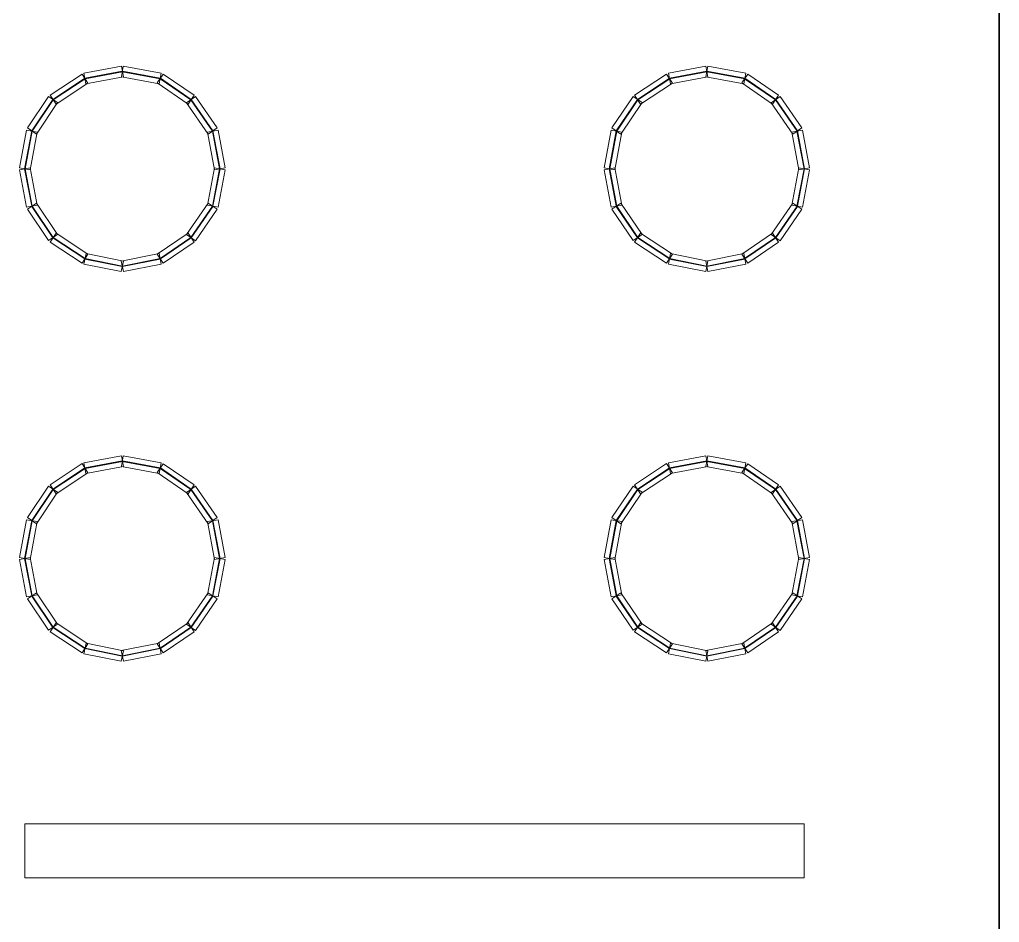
# Model space of a CAD drawing. Header units: millimetres. Extents: x -200 to 200, y -162 to 219.
# Drawn here: x -19.31 to 28.58, y -117.78 to -73.65 of the extents above; entities that cross this region are included whole.
import ezdxf

# ---------------------------------------------------------------- set-up
doc = ezdxf.new("R2010")
doc.units = ezdxf.units.MM
doc.header["$MEASUREMENT"] = 0

msp = doc.modelspace()

# ---------------------------------------------------------------- linework, layer by layer
at = {"color": 1, "lineweight": 5}
msp.add_open_spline([(28.5563, -71.7942), (28.5563, -71.7942), (28.5828, -71.7942), (28.5828, -71.7942), (28.5828, -71.7942), (28.5828, -71.7942), (28.5828, -156.7622), (28.5828, -156.7622), (28.5828, -156.7622), (28.5828, -156.7622), (28.5563, -156.7622), (28.5563, -156.7622), (28.5563, -156.7622), (28.5563, -156.7622), (28.5563, -71.7942), (28.5563, -71.7942)], degree=3, knots=[0, 0, 0, 0, 0.25, 0.25, 0.25, 0.25, 0.5, 0.5, 0.5, 0.5, 0.75, 0.75, 0.75, 0.75, 1, 1, 1, 1], dxfattribs=at)
at = {"color": 4, "lineweight": 5}
for points in [[(-14.3337, -75.9255), (-14.3337, -75.9255), (-14.2358, -76.4454), (-14.2358, -76.4454), (-14.2358, -76.4454), (-14.2358, -76.4454), (-16.0611, -76.7893), (-16.0611, -76.7893), (-16.0611, -76.7893), (-16.0611, -76.7893), (-16.159, -76.2694), (-16.159, -76.2694), (-16.159, -76.2694), (-16.159, -76.2694), (-14.3337, -75.9255), (-14.3337, -75.9255)], [(-12.3847, -76.2693), (-12.3847, -76.2693), (-12.4813, -76.7895), (-12.4813, -76.7895), (-12.4813, -76.7895), (-12.4813, -76.7895), (-14.3331, -76.4456), (-14.3331, -76.4456), (-14.3331, -76.4456), (-14.3331, -76.4456), (-14.2365, -75.9254), (-14.2365, -75.9254), (-14.2365, -75.9254), (-14.2365, -75.9254), (-12.3847, -76.2693), (-12.3847, -76.2693)], [(14.2358, -75.9255), (14.2358, -75.9255), (14.3337, -76.4454), (14.3337, -76.4454), (14.3337, -76.4454), (14.3337, -76.4454), (12.5085, -76.7893), (12.5085, -76.7893), (12.5085, -76.7893), (12.5085, -76.7893), (12.4105, -76.2694), (12.4105, -76.2694), (12.4105, -76.2694), (12.4105, -76.2694), (14.2358, -75.9255), (14.2358, -75.9255)], [(16.1848, -76.2693), (16.1848, -76.2693), (16.0882, -76.7895), (16.0882, -76.7895), (16.0882, -76.7895), (16.0882, -76.7895), (14.2365, -76.4456), (14.2365, -76.4456), (14.2365, -76.4456), (14.2365, -76.4456), (14.3331, -75.9254), (14.3331, -75.9254), (14.3331, -75.9254), (14.3331, -75.9254), (16.1848, -76.2693), (16.1848, -76.2693)], [(-16.2559, -76.3087), (-16.2559, -76.3087), (-15.9642, -76.7501), (-15.9642, -76.7501), (-15.9642, -76.7501), (-15.9642, -76.7501), (-17.5249, -77.7817), (-17.5249, -77.7817), (-17.5249, -77.7817), (-17.5249, -77.7817), (-17.8167, -77.3404), (-17.8167, -77.3404), (-17.8167, -77.3404), (-17.8167, -77.3404), (-16.2559, -76.3087), (-16.2559, -76.3087)], [(-16.1173, -76.5183), (-16.1173, -76.5183), (-16.1027, -76.5404), (-16.1027, -76.5404), (-16.1027, -76.5404), (-16.1027, -76.5404), (-17.6635, -77.5721), (-17.6635, -77.5721), (-17.6635, -77.5721), (-17.6635, -77.5721), (-17.6781, -77.55), (-17.6781, -77.55), (-17.6781, -77.55), (-17.6781, -77.55), (-16.1173, -76.5183), (-16.1173, -76.5183)], [(-14.2872, -76.1725), (-14.2872, -76.1725), (-14.2823, -76.1985), (-14.2823, -76.1985), (-14.2823, -76.1985), (-14.2823, -76.1985), (-16.1076, -76.5424), (-16.1076, -76.5424), (-16.1076, -76.5424), (-16.1076, -76.5424), (-16.1125, -76.5164), (-16.1125, -76.5164), (-16.1125, -76.5164), (-16.1125, -76.5164), (-14.2872, -76.1725), (-14.2872, -76.1725)], [(-12.4306, -76.5164), (-12.4306, -76.5164), (-12.4355, -76.5424), (-12.4355, -76.5424), (-12.4355, -76.5424), (-12.4355, -76.5424), (-14.2872, -76.1985), (-14.2872, -76.1985), (-14.2872, -76.1985), (-14.2872, -76.1985), (-14.2824, -76.1725), (-14.2824, -76.1725), (-14.2824, -76.1725), (-14.2824, -76.1725), (-12.4306, -76.5164), (-12.4306, -76.5164)], [(-10.7758, -77.3427), (-10.7758, -77.3427), (-11.0746, -77.7794), (-11.0746, -77.7794), (-11.0746, -77.7794), (-11.0746, -77.7794), (-12.5824, -76.7477), (-12.5824, -76.7477), (-12.5824, -76.7477), (-12.5824, -76.7477), (-12.2837, -76.3111), (-12.2837, -76.3111), (-12.2837, -76.3111), (-12.2837, -76.3111), (-10.7758, -77.3427), (-10.7758, -77.3427)], [(-10.9177, -77.5501), (-10.9177, -77.5501), (-10.9327, -77.572), (-10.9327, -77.572), (-10.9327, -77.572), (-10.9327, -77.572), (-12.4405, -76.5403), (-12.4405, -76.5403), (-12.4405, -76.5403), (-12.4405, -76.5403), (-12.4256, -76.5185), (-12.4256, -76.5185), (-12.4256, -76.5185), (-12.4256, -76.5185), (-10.9177, -77.5501), (-10.9177, -77.5501)], [(12.3136, -76.3087), (12.3136, -76.3087), (12.6054, -76.7501), (12.6054, -76.7501), (12.6054, -76.7501), (12.6054, -76.7501), (11.0446, -77.7817), (11.0446, -77.7817), (11.0446, -77.7817), (11.0446, -77.7817), (10.7529, -77.3404), (10.7529, -77.3404), (10.7529, -77.3404), (10.7529, -77.3404), (12.3136, -76.3087), (12.3136, -76.3087)], [(12.4522, -76.5183), (12.4522, -76.5183), (12.4668, -76.5404), (12.4668, -76.5404), (12.4668, -76.5404), (12.4668, -76.5404), (10.906, -77.5721), (10.906, -77.5721), (10.906, -77.5721), (10.906, -77.5721), (10.8915, -77.55), (10.8915, -77.55), (10.8915, -77.55), (10.8915, -77.55), (12.4522, -76.5183), (12.4522, -76.5183)], [(14.2823, -76.1725), (14.2823, -76.1725), (14.2872, -76.1985), (14.2872, -76.1985), (14.2872, -76.1985), (14.2872, -76.1985), (12.4619, -76.5424), (12.4619, -76.5424), (12.4619, -76.5424), (12.4619, -76.5424), (12.457, -76.5164), (12.457, -76.5164), (12.457, -76.5164), (12.457, -76.5164), (14.2823, -76.1725), (14.2823, -76.1725)], [(16.1389, -76.5164), (16.1389, -76.5164), (16.1341, -76.5424), (16.1341, -76.5424), (16.1341, -76.5424), (16.1341, -76.5424), (14.2824, -76.1985), (14.2824, -76.1985), (14.2824, -76.1985), (14.2824, -76.1985), (14.2872, -76.1725), (14.2872, -76.1725), (14.2872, -76.1725), (14.2872, -76.1725), (16.1389, -76.5164), (16.1389, -76.5164)], [(17.7937, -77.3427), (17.7937, -77.3427), (17.495, -77.7794), (17.495, -77.7794), (17.495, -77.7794), (17.495, -77.7794), (15.9871, -76.7477), (15.9871, -76.7477), (15.9871, -76.7477), (15.9871, -76.7477), (16.2859, -76.3111), (16.2859, -76.3111), (16.2859, -76.3111), (16.2859, -76.3111), (17.7937, -77.3427), (17.7937, -77.3427)], [(17.6518, -77.5501), (17.6518, -77.5501), (17.6369, -77.572), (17.6369, -77.572), (17.6369, -77.572), (17.6369, -77.572), (16.129, -76.5403), (16.129, -76.5403), (16.129, -76.5403), (16.129, -76.5403), (16.144, -76.5185), (16.144, -76.5185), (16.144, -76.5185), (16.144, -76.5185), (17.6518, -77.5501), (17.6518, -77.5501)], [(-17.8903, -77.4134), (-17.8903, -77.4134), (-17.4513, -77.7087), (-17.4513, -77.7087), (-17.4513, -77.7087), (-17.4513, -77.7087), (-18.4829, -79.243), (-18.4829, -79.243), (-18.4829, -79.243), (-18.4829, -79.243), (-18.922, -78.9477), (-18.922, -78.9477), (-18.922, -78.9477), (-18.922, -78.9477), (-17.8903, -77.4134), (-17.8903, -77.4134)], [(-17.6818, -77.5537), (-17.6818, -77.5537), (-17.6598, -77.5684), (-17.6598, -77.5684), (-17.6598, -77.5684), (-17.6598, -77.5684), (-18.6915, -79.1027), (-18.6915, -79.1027), (-18.6915, -79.1027), (-18.6915, -79.1027), (-18.7134, -79.088), (-18.7134, -79.088), (-18.7134, -79.088), (-18.7134, -79.088), (-17.6818, -77.5537), (-17.6818, -77.5537)], [(-9.6493, -78.9452), (-9.6493, -78.9452), (-10.0848, -79.2455), (-10.0848, -79.2455), (-10.0848, -79.2455), (-10.0848, -79.2455), (-11.143, -77.7112), (-11.143, -77.7112), (-11.143, -77.7112), (-11.143, -77.7112), (-10.7074, -77.4109), (-10.7074, -77.4109), (-10.7074, -77.4109), (-10.7074, -77.4109), (-9.6493, -78.9452), (-9.6493, -78.9452)], [(-9.8562, -79.0878), (-9.8562, -79.0878), (-9.878, -79.1029), (-9.878, -79.1029), (-9.878, -79.1029), (-9.878, -79.1029), (-10.9361, -77.5686), (-10.9361, -77.5686), (-10.9361, -77.5686), (-10.9361, -77.5686), (-10.9143, -77.5535), (-10.9143, -77.5535), (-10.9143, -77.5535), (-10.9143, -77.5535), (-9.8562, -79.0878), (-9.8562, -79.0878)], [(10.6792, -77.4134), (10.6792, -77.4134), (11.1183, -77.7087), (11.1183, -77.7087), (11.1183, -77.7087), (11.1183, -77.7087), (10.0866, -79.243), (10.0866, -79.243), (10.0866, -79.243), (10.0866, -79.243), (9.6475, -78.9477), (9.6475, -78.9477), (9.6475, -78.9477), (9.6475, -78.9477), (10.6792, -77.4134), (10.6792, -77.4134)], [(10.8878, -77.5537), (10.8878, -77.5537), (10.9097, -77.5684), (10.9097, -77.5684), (10.9097, -77.5684), (10.9097, -77.5684), (9.878, -79.1027), (9.878, -79.1027), (9.878, -79.1027), (9.878, -79.1027), (9.8561, -79.088), (9.8561, -79.088), (9.8561, -79.088), (9.8561, -79.088), (10.8878, -77.5537), (10.8878, -77.5537)], [(18.9202, -78.9452), (18.9202, -78.9452), (18.4847, -79.2455), (18.4847, -79.2455), (18.4847, -79.2455), (18.4847, -79.2455), (17.4266, -77.7112), (17.4266, -77.7112), (17.4266, -77.7112), (17.4266, -77.7112), (17.8621, -77.4109), (17.8621, -77.4109), (17.8621, -77.4109), (17.8621, -77.4109), (18.9202, -78.9452), (18.9202, -78.9452)], [(18.7134, -79.0878), (18.7134, -79.0878), (18.6916, -79.1029), (18.6916, -79.1029), (18.6916, -79.1029), (18.6916, -79.1029), (17.6334, -77.5686), (17.6334, -77.5686), (17.6334, -77.5686), (17.6334, -77.5686), (17.6552, -77.5535), (17.6552, -77.5535), (17.6552, -77.5535), (17.6552, -77.5535), (18.7134, -79.0878), (18.7134, -79.0878)], [(-18.9626, -79.047), (-18.9626, -79.047), (-18.4424, -79.1436), (-18.4424, -79.1436), (-18.4424, -79.1436), (-18.4424, -79.1436), (-18.7863, -80.9954), (-18.7863, -80.9954), (-18.7863, -80.9954), (-18.7863, -80.9954), (-19.3064, -80.8988), (-19.3064, -80.8988), (-19.3064, -80.8988), (-19.3064, -80.8988), (-18.9626, -79.047), (-18.9626, -79.047)], [(-18.7155, -79.0929), (-18.7155, -79.0929), (-18.6895, -79.0978), (-18.6895, -79.0978), (-18.6895, -79.0978), (-18.6895, -79.0978), (-19.0334, -80.9495), (-19.0334, -80.9495), (-19.0334, -80.9495), (-19.0334, -80.9495), (-19.0594, -80.9447), (-19.0594, -80.9447), (-19.0594, -80.9447), (-19.0594, -80.9447), (-18.7155, -79.0929), (-18.7155, -79.0929)], [(-9.2631, -80.8988), (-9.2631, -80.8988), (-9.7833, -80.9954), (-9.7833, -80.9954), (-9.7833, -80.9954), (-9.7833, -80.9954), (-10.1272, -79.1436), (-10.1272, -79.1436), (-10.1272, -79.1436), (-10.1272, -79.1436), (-9.607, -79.047), (-9.607, -79.047), (-9.607, -79.047), (-9.607, -79.047), (-9.2631, -80.8988), (-9.2631, -80.8988)], [(-9.5102, -80.9447), (-9.5102, -80.9447), (-9.5362, -80.9495), (-9.5362, -80.9495), (-9.5362, -80.9495), (-9.5362, -80.9495), (-9.8801, -79.0978), (-9.8801, -79.0978), (-9.8801, -79.0978), (-9.8801, -79.0978), (-9.8541, -79.0929), (-9.8541, -79.0929), (-9.8541, -79.0929), (-9.8541, -79.0929), (-9.5102, -80.9447), (-9.5102, -80.9447)], [(9.607, -79.047), (9.607, -79.047), (10.1272, -79.1436), (10.1272, -79.1436), (10.1272, -79.1436), (10.1272, -79.1436), (9.7833, -80.9954), (9.7833, -80.9954), (9.7833, -80.9954), (9.7833, -80.9954), (9.2631, -80.8988), (9.2631, -80.8988), (9.2631, -80.8988), (9.2631, -80.8988), (9.607, -79.047), (9.607, -79.047)], [(9.8541, -79.0929), (9.8541, -79.0929), (9.8801, -79.0978), (9.8801, -79.0978), (9.8801, -79.0978), (9.8801, -79.0978), (9.5362, -80.9495), (9.5362, -80.9495), (9.5362, -80.9495), (9.5362, -80.9495), (9.5102, -80.9447), (9.5102, -80.9447), (9.5102, -80.9447), (9.5102, -80.9447), (9.8541, -79.0929), (9.8541, -79.0929)], [(19.3064, -80.8988), (19.3064, -80.8988), (18.7863, -80.9954), (18.7863, -80.9954), (18.7863, -80.9954), (18.7863, -80.9954), (18.4424, -79.1436), (18.4424, -79.1436), (18.4424, -79.1436), (18.4424, -79.1436), (18.9626, -79.047), (18.9626, -79.047), (18.9626, -79.047), (18.9626, -79.047), (19.3064, -80.8988), (19.3064, -80.8988)], [(19.0594, -80.9447), (19.0594, -80.9447), (19.0334, -80.9495), (19.0334, -80.9495), (19.0334, -80.9495), (19.0334, -80.9495), (18.6895, -79.0978), (18.6895, -79.0978), (18.6895, -79.0978), (18.6895, -79.0978), (18.7155, -79.0929), (18.7155, -79.0929), (18.7155, -79.0929), (18.7155, -79.0929), (19.0594, -80.9447), (19.0594, -80.9447)], [(-19.3063, -80.9961), (-19.3063, -80.9961), (-18.7864, -80.8981), (-18.7864, -80.8981), (-18.7864, -80.8981), (-18.7864, -80.8981), (-18.4425, -82.7234), (-18.4425, -82.7234), (-18.4425, -82.7234), (-18.4425, -82.7234), (-18.9624, -82.8213), (-18.9624, -82.8213), (-18.9624, -82.8213), (-18.9624, -82.8213), (-19.3063, -80.9961), (-19.3063, -80.9961)], [(-9.6071, -82.8213), (-9.6071, -82.8213), (-10.127, -82.7234), (-10.127, -82.7234), (-10.127, -82.7234), (-10.127, -82.7234), (-9.7831, -80.8981), (-9.7831, -80.8981), (-9.7831, -80.8981), (-9.7831, -80.8981), (-9.2632, -80.9961), (-9.2632, -80.9961), (-9.2632, -80.9961), (-9.2632, -80.9961), (-9.6071, -82.8213), (-9.6071, -82.8213)], [(9.2632, -80.9961), (9.2632, -80.9961), (9.7831, -80.8981), (9.7831, -80.8981), (9.7831, -80.8981), (9.7831, -80.8981), (10.127, -82.7234), (10.127, -82.7234), (10.127, -82.7234), (10.127, -82.7234), (9.6071, -82.8213), (9.6071, -82.8213), (9.6071, -82.8213), (9.6071, -82.8213), (9.2632, -80.9961), (9.2632, -80.9961)], [(18.9624, -82.8213), (18.9624, -82.8213), (18.4425, -82.7234), (18.4425, -82.7234), (18.4425, -82.7234), (18.4425, -82.7234), (18.7864, -80.8981), (18.7864, -80.8981), (18.7864, -80.8981), (18.7864, -80.8981), (19.3063, -80.9961), (19.3063, -80.9961), (19.3063, -80.9961), (19.3063, -80.9961), (18.9624, -82.8213), (18.9624, -82.8213)], [(-19.0594, -80.9495), (-19.0594, -80.9495), (-19.0334, -80.9446), (-19.0334, -80.9446), (-19.0334, -80.9446), (-19.0334, -80.9446), (-18.6895, -82.7699), (-18.6895, -82.7699), (-18.6895, -82.7699), (-18.6895, -82.7699), (-18.7155, -82.7748), (-18.7155, -82.7748), (-18.7155, -82.7748), (-18.7155, -82.7748), (-19.0594, -80.9495), (-19.0594, -80.9495)], [(-9.8541, -82.7748), (-9.8541, -82.7748), (-9.8801, -82.7699), (-9.8801, -82.7699), (-9.8801, -82.7699), (-9.8801, -82.7699), (-9.5362, -80.9446), (-9.5362, -80.9446), (-9.5362, -80.9446), (-9.5362, -80.9446), (-9.5102, -80.9495), (-9.5102, -80.9495), (-9.5102, -80.9495), (-9.5102, -80.9495), (-9.8541, -82.7748), (-9.8541, -82.7748)], [(9.5102, -80.9495), (9.5102, -80.9495), (9.5362, -80.9446), (9.5362, -80.9446), (9.5362, -80.9446), (9.5362, -80.9446), (9.8801, -82.7699), (9.8801, -82.7699), (9.8801, -82.7699), (9.8801, -82.7699), (9.8541, -82.7748), (9.8541, -82.7748), (9.8541, -82.7748), (9.8541, -82.7748), (9.5102, -80.9495), (9.5102, -80.9495)], [(18.7155, -82.7748), (18.7155, -82.7748), (18.6895, -82.7699), (18.6895, -82.7699), (18.6895, -82.7699), (18.6895, -82.7699), (19.0334, -80.9446), (19.0334, -80.9446), (19.0334, -80.9446), (19.0334, -80.9446), (19.0594, -80.9495), (19.0594, -80.9495), (19.0594, -80.9495), (19.0594, -80.9495), (18.7155, -82.7748), (18.7155, -82.7748)], [(-18.922, -82.92), (-18.922, -82.92), (-18.4829, -82.6247), (-18.4829, -82.6247), (-18.4829, -82.6247), (-18.4829, -82.6247), (-17.4513, -84.159), (-17.4513, -84.159), (-17.4513, -84.159), (-17.4513, -84.159), (-17.8903, -84.4543), (-17.8903, -84.4543), (-17.8903, -84.4543), (-17.8903, -84.4543), (-18.922, -82.92), (-18.922, -82.92)], [(-18.7134, -82.7797), (-18.7134, -82.7797), (-18.6915, -82.765), (-18.6915, -82.765), (-18.6915, -82.765), (-18.6915, -82.765), (-17.6598, -84.2993), (-17.6598, -84.2993), (-17.6598, -84.2993), (-17.6598, -84.2993), (-17.6818, -84.314), (-17.6818, -84.314), (-17.6818, -84.314), (-17.6818, -84.314), (-18.7134, -82.7797), (-18.7134, -82.7797)], [(-10.7074, -84.4568), (-10.7074, -84.4568), (-11.143, -84.1565), (-11.143, -84.1565), (-11.143, -84.1565), (-11.143, -84.1565), (-10.0848, -82.6222), (-10.0848, -82.6222), (-10.0848, -82.6222), (-10.0848, -82.6222), (-9.6493, -82.9225), (-9.6493, -82.9225), (-9.6493, -82.9225), (-9.6493, -82.9225), (-10.7074, -84.4568), (-10.7074, -84.4568)], [(-10.9143, -84.3142), (-10.9143, -84.3142), (-10.9361, -84.2991), (-10.9361, -84.2991), (-10.9361, -84.2991), (-10.9361, -84.2991), (-9.878, -82.7648), (-9.878, -82.7648), (-9.878, -82.7648), (-9.878, -82.7648), (-9.8562, -82.7799), (-9.8562, -82.7799), (-9.8562, -82.7799), (-9.8562, -82.7799), (-10.9143, -84.3142), (-10.9143, -84.3142)], [(9.6475, -82.92), (9.6475, -82.92), (10.0866, -82.6247), (10.0866, -82.6247), (10.0866, -82.6247), (10.0866, -82.6247), (11.1183, -84.159), (11.1183, -84.159), (11.1183, -84.159), (11.1183, -84.159), (10.6792, -84.4543), (10.6792, -84.4543), (10.6792, -84.4543), (10.6792, -84.4543), (9.6475, -82.92), (9.6475, -82.92)], [(9.8561, -82.7797), (9.8561, -82.7797), (9.878, -82.765), (9.878, -82.765), (9.878, -82.765), (9.878, -82.765), (10.9097, -84.2993), (10.9097, -84.2993), (10.9097, -84.2993), (10.9097, -84.2993), (10.8878, -84.314), (10.8878, -84.314), (10.8878, -84.314), (10.8878, -84.314), (9.8561, -82.7797), (9.8561, -82.7797)], [(17.8621, -84.4568), (17.8621, -84.4568), (17.4266, -84.1565), (17.4266, -84.1565), (17.4266, -84.1565), (17.4266, -84.1565), (18.4847, -82.6222), (18.4847, -82.6222), (18.4847, -82.6222), (18.4847, -82.6222), (18.9202, -82.9225), (18.9202, -82.9225), (18.9202, -82.9225), (18.9202, -82.9225), (17.8621, -84.4568), (17.8621, -84.4568)], [(17.6552, -84.3142), (17.6552, -84.3142), (17.6334, -84.2991), (17.6334, -84.2991), (17.6334, -84.2991), (17.6334, -84.2991), (18.6916, -82.7648), (18.6916, -82.7648), (18.6916, -82.7648), (18.6916, -82.7648), (18.7134, -82.7799), (18.7134, -82.7799), (18.7134, -82.7799), (18.7134, -82.7799), (17.6552, -84.3142), (17.6552, -84.3142)], [(-17.8167, -84.5273), (-17.8167, -84.5273), (-17.5249, -84.086), (-17.5249, -84.086), (-17.5249, -84.086), (-17.5249, -84.086), (-15.9642, -85.1176), (-15.9642, -85.1176), (-15.9642, -85.1176), (-15.9642, -85.1176), (-16.2559, -85.559), (-16.2559, -85.559), (-16.2559, -85.559), (-16.2559, -85.559), (-17.8167, -84.5273), (-17.8167, -84.5273)], [(-12.2837, -85.5566), (-12.2837, -85.5566), (-12.5824, -85.12), (-12.5824, -85.12), (-12.5824, -85.12), (-12.5824, -85.12), (-11.0746, -84.0883), (-11.0746, -84.0883), (-11.0746, -84.0883), (-11.0746, -84.0883), (-10.7758, -84.525), (-10.7758, -84.525), (-10.7758, -84.525), (-10.7758, -84.525), (-12.2837, -85.5566), (-12.2837, -85.5566)], [(10.7529, -84.5273), (10.7529, -84.5273), (11.0446, -84.086), (11.0446, -84.086), (11.0446, -84.086), (11.0446, -84.086), (12.6054, -85.1176), (12.6054, -85.1176), (12.6054, -85.1176), (12.6054, -85.1176), (12.3136, -85.559), (12.3136, -85.559), (12.3136, -85.559), (12.3136, -85.559), (10.7529, -84.5273), (10.7529, -84.5273)], [(16.2859, -85.5566), (16.2859, -85.5566), (15.9871, -85.12), (15.9871, -85.12), (15.9871, -85.12), (15.9871, -85.12), (17.495, -84.0883), (17.495, -84.0883), (17.495, -84.0883), (17.495, -84.0883), (17.7937, -84.525), (17.7937, -84.525), (17.7937, -84.525), (17.7937, -84.525), (16.2859, -85.5566), (16.2859, -85.5566)], [(-17.6781, -84.3177), (-17.6781, -84.3177), (-17.6635, -84.2956), (-17.6635, -84.2956), (-17.6635, -84.2956), (-17.6635, -84.2956), (-16.1027, -85.3273), (-16.1027, -85.3273), (-16.1027, -85.3273), (-16.1027, -85.3273), (-16.1173, -85.3494), (-16.1173, -85.3494), (-16.1173, -85.3494), (-16.1173, -85.3494), (-17.6781, -84.3177), (-17.6781, -84.3177)], [(-12.4256, -85.3492), (-12.4256, -85.3492), (-12.4405, -85.3274), (-12.4405, -85.3274), (-12.4405, -85.3274), (-12.4405, -85.3274), (-10.9327, -84.2957), (-10.9327, -84.2957), (-10.9327, -84.2957), (-10.9327, -84.2957), (-10.9177, -84.3176), (-10.9177, -84.3176), (-10.9177, -84.3176), (-10.9177, -84.3176), (-12.4256, -85.3492), (-12.4256, -85.3492)], [(10.8915, -84.3177), (10.8915, -84.3177), (10.906, -84.2956), (10.906, -84.2956), (10.906, -84.2956), (10.906, -84.2956), (12.4668, -85.3273), (12.4668, -85.3273), (12.4668, -85.3273), (12.4668, -85.3273), (12.4522, -85.3494), (12.4522, -85.3494), (12.4522, -85.3494), (12.4522, -85.3494), (10.8915, -84.3177), (10.8915, -84.3177)], [(16.144, -85.3492), (16.144, -85.3492), (16.129, -85.3274), (16.129, -85.3274), (16.129, -85.3274), (16.129, -85.3274), (17.6369, -84.2957), (17.6369, -84.2957), (17.6369, -84.2957), (17.6369, -84.2957), (17.6518, -84.3176), (17.6518, -84.3176), (17.6518, -84.3176), (17.6518, -84.3176), (16.144, -85.3492), (16.144, -85.3492)], [(-16.1626, -85.5976), (-16.1626, -85.5976), (-16.0574, -85.0791), (-16.0574, -85.0791), (-16.0574, -85.0791), (-16.0574, -85.0791), (-14.2322, -85.4494), (-14.2322, -85.4494), (-14.2322, -85.4494), (-14.2322, -85.4494), (-14.3374, -85.9679), (-14.3374, -85.9679), (-14.3374, -85.9679), (-14.3374, -85.9679), (-16.1626, -85.5976), (-16.1626, -85.5976)], [(-14.2329, -85.9681), (-14.2329, -85.9681), (-14.3366, -85.4493), (-14.3366, -85.4493), (-14.3366, -85.4493), (-14.3366, -85.4493), (-12.4849, -85.0789), (-12.4849, -85.0789), (-12.4849, -85.0789), (-12.4849, -85.0789), (-12.3812, -85.5977), (-12.3812, -85.5977), (-12.3812, -85.5977), (-12.3812, -85.5977), (-14.2329, -85.9681), (-14.2329, -85.9681)], [(12.4069, -85.5976), (12.4069, -85.5976), (12.5121, -85.0791), (12.5121, -85.0791), (12.5121, -85.0791), (12.5121, -85.0791), (14.3374, -85.4494), (14.3374, -85.4494), (14.3374, -85.4494), (14.3374, -85.4494), (14.2322, -85.9679), (14.2322, -85.9679), (14.2322, -85.9679), (14.2322, -85.9679), (12.4069, -85.5976), (12.4069, -85.5976)], [(14.3366, -85.9681), (14.3366, -85.9681), (14.2329, -85.4493), (14.2329, -85.4493), (14.2329, -85.4493), (14.2329, -85.4493), (16.0846, -85.0789), (16.0846, -85.0789), (16.0846, -85.0789), (16.0846, -85.0789), (16.1884, -85.5977), (16.1884, -85.5977), (16.1884, -85.5977), (16.1884, -85.5977), (14.3366, -85.9681), (14.3366, -85.9681)], [(-16.1127, -85.3513), (-16.1127, -85.3513), (-16.1074, -85.3254), (-16.1074, -85.3254), (-16.1074, -85.3254), (-16.1074, -85.3254), (-14.2821, -85.6957), (-14.2821, -85.6957), (-14.2821, -85.6957), (-14.2821, -85.6957), (-14.2874, -85.7216), (-14.2874, -85.7216), (-14.2874, -85.7216), (-14.2874, -85.7216), (-16.1127, -85.3513), (-16.1127, -85.3513)], [(-14.2822, -85.7216), (-14.2822, -85.7216), (-14.2874, -85.6957), (-14.2874, -85.6957), (-14.2874, -85.6957), (-14.2874, -85.6957), (-12.4356, -85.3254), (-12.4356, -85.3254), (-12.4356, -85.3254), (-12.4356, -85.3254), (-12.4304, -85.3513), (-12.4304, -85.3513), (-12.4304, -85.3513), (-12.4304, -85.3513), (-14.2822, -85.7216), (-14.2822, -85.7216)], [(12.4569, -85.3513), (12.4569, -85.3513), (12.4621, -85.3254), (12.4621, -85.3254), (12.4621, -85.3254), (12.4621, -85.3254), (14.2874, -85.6957), (14.2874, -85.6957), (14.2874, -85.6957), (14.2874, -85.6957), (14.2821, -85.7216), (14.2821, -85.7216), (14.2821, -85.7216), (14.2821, -85.7216), (12.4569, -85.3513), (12.4569, -85.3513)], [(14.2874, -85.7216), (14.2874, -85.7216), (14.2822, -85.6957), (14.2822, -85.6957), (14.2822, -85.6957), (14.2822, -85.6957), (16.1339, -85.3254), (16.1339, -85.3254), (16.1339, -85.3254), (16.1339, -85.3254), (16.1391, -85.3513), (16.1391, -85.3513), (16.1391, -85.3513), (16.1391, -85.3513), (14.2874, -85.7216), (14.2874, -85.7216)], [(-14.3337, -94.9719), (-14.3337, -94.9719), (-14.2358, -95.4918), (-14.2358, -95.4918), (-14.2358, -95.4918), (-14.2358, -95.4918), (-16.0611, -95.8357), (-16.0611, -95.8357), (-16.0611, -95.8357), (-16.0611, -95.8357), (-16.159, -95.3158), (-16.159, -95.3158), (-16.159, -95.3158), (-16.159, -95.3158), (-14.3337, -94.9719), (-14.3337, -94.9719)], [(-14.2872, -95.2189), (-14.2872, -95.2189), (-14.2823, -95.2449), (-14.2823, -95.2449), (-14.2823, -95.2449), (-14.2823, -95.2449), (-16.1076, -95.5887), (-16.1076, -95.5887), (-16.1076, -95.5887), (-16.1076, -95.5887), (-16.1125, -95.5628), (-16.1125, -95.5628), (-16.1125, -95.5628), (-16.1125, -95.5628), (-14.2872, -95.2189), (-14.2872, -95.2189)], [(-12.3847, -95.3157), (-12.3847, -95.3157), (-12.4813, -95.8358), (-12.4813, -95.8358), (-12.4813, -95.8358), (-12.4813, -95.8358), (-14.3331, -95.4919), (-14.3331, -95.4919), (-14.3331, -95.4919), (-14.3331, -95.4919), (-14.2365, -94.9718), (-14.2365, -94.9718), (-14.2365, -94.9718), (-14.2365, -94.9718), (-12.3847, -95.3157), (-12.3847, -95.3157)], [(-12.4306, -95.5627), (-12.4306, -95.5627), (-12.4355, -95.5888), (-12.4355, -95.5888), (-12.4355, -95.5888), (-12.4355, -95.5888), (-14.2872, -95.2449), (-14.2872, -95.2449), (-14.2872, -95.2449), (-14.2872, -95.2449), (-14.2824, -95.2189), (-14.2824, -95.2189), (-14.2824, -95.2189), (-14.2824, -95.2189), (-12.4306, -95.5627), (-12.4306, -95.5627)], [(14.2358, -94.9719), (14.2358, -94.9719), (14.3337, -95.4918), (14.3337, -95.4918), (14.3337, -95.4918), (14.3337, -95.4918), (12.5085, -95.8357), (12.5085, -95.8357), (12.5085, -95.8357), (12.5085, -95.8357), (12.4105, -95.3158), (12.4105, -95.3158), (12.4105, -95.3158), (12.4105, -95.3158), (14.2358, -94.9719), (14.2358, -94.9719)], [(14.2823, -95.2189), (14.2823, -95.2189), (14.2872, -95.2449), (14.2872, -95.2449), (14.2872, -95.2449), (14.2872, -95.2449), (12.4619, -95.5887), (12.4619, -95.5887), (12.4619, -95.5887), (12.4619, -95.5887), (12.457, -95.5628), (12.457, -95.5628), (12.457, -95.5628), (12.457, -95.5628), (14.2823, -95.2189), (14.2823, -95.2189)], [(16.1848, -95.3157), (16.1848, -95.3157), (16.0882, -95.8358), (16.0882, -95.8358), (16.0882, -95.8358), (16.0882, -95.8358), (14.2365, -95.4919), (14.2365, -95.4919), (14.2365, -95.4919), (14.2365, -95.4919), (14.3331, -94.9718), (14.3331, -94.9718), (14.3331, -94.9718), (14.3331, -94.9718), (16.1848, -95.3157), (16.1848, -95.3157)], [(16.1389, -95.5627), (16.1389, -95.5627), (16.1341, -95.5888), (16.1341, -95.5888), (16.1341, -95.5888), (16.1341, -95.5888), (14.2824, -95.2449), (14.2824, -95.2449), (14.2824, -95.2449), (14.2824, -95.2449), (14.2872, -95.2189), (14.2872, -95.2189), (14.2872, -95.2189), (14.2872, -95.2189), (16.1389, -95.5627), (16.1389, -95.5627)], [(-16.2559, -95.3551), (-16.2559, -95.3551), (-15.9642, -95.7964), (-15.9642, -95.7964), (-15.9642, -95.7964), (-15.9642, -95.7964), (-17.5249, -96.8281), (-17.5249, -96.8281), (-17.5249, -96.8281), (-17.5249, -96.8281), (-17.8167, -96.3868), (-17.8167, -96.3868), (-17.8167, -96.3868), (-17.8167, -96.3868), (-16.2559, -95.3551), (-16.2559, -95.3551)], [(-16.1173, -95.5647), (-16.1173, -95.5647), (-16.1027, -95.5868), (-16.1027, -95.5868), (-16.1027, -95.5868), (-16.1027, -95.5868), (-17.6635, -96.6185), (-17.6635, -96.6185), (-17.6635, -96.6185), (-17.6635, -96.6185), (-17.6781, -96.5964), (-17.6781, -96.5964), (-17.6781, -96.5964), (-17.6781, -96.5964), (-16.1173, -95.5647), (-16.1173, -95.5647)], [(-10.7758, -96.3891), (-10.7758, -96.3891), (-11.0746, -96.8257), (-11.0746, -96.8257), (-11.0746, -96.8257), (-11.0746, -96.8257), (-12.5824, -95.7941), (-12.5824, -95.7941), (-12.5824, -95.7941), (-12.5824, -95.7941), (-12.2837, -95.3574), (-12.2837, -95.3574), (-12.2837, -95.3574), (-12.2837, -95.3574), (-10.7758, -96.3891), (-10.7758, -96.3891)], [(-10.9177, -96.5965), (-10.9177, -96.5965), (-10.9327, -96.6183), (-10.9327, -96.6183), (-10.9327, -96.6183), (-10.9327, -96.6183), (-12.4405, -95.5867), (-12.4405, -95.5867), (-12.4405, -95.5867), (-12.4405, -95.5867), (-12.4256, -95.5648), (-12.4256, -95.5648), (-12.4256, -95.5648), (-12.4256, -95.5648), (-10.9177, -96.5965), (-10.9177, -96.5965)], [(12.3136, -95.3551), (12.3136, -95.3551), (12.6054, -95.7964), (12.6054, -95.7964), (12.6054, -95.7964), (12.6054, -95.7964), (11.0446, -96.8281), (11.0446, -96.8281), (11.0446, -96.8281), (11.0446, -96.8281), (10.7529, -96.3868), (10.7529, -96.3868), (10.7529, -96.3868), (10.7529, -96.3868), (12.3136, -95.3551), (12.3136, -95.3551)], [(12.4522, -95.5647), (12.4522, -95.5647), (12.4668, -95.5868), (12.4668, -95.5868), (12.4668, -95.5868), (12.4668, -95.5868), (10.906, -96.6185), (10.906, -96.6185), (10.906, -96.6185), (10.906, -96.6185), (10.8915, -96.5964), (10.8915, -96.5964), (10.8915, -96.5964), (10.8915, -96.5964), (12.4522, -95.5647), (12.4522, -95.5647)], [(17.7937, -96.3891), (17.7937, -96.3891), (17.495, -96.8257), (17.495, -96.8257), (17.495, -96.8257), (17.495, -96.8257), (15.9871, -95.7941), (15.9871, -95.7941), (15.9871, -95.7941), (15.9871, -95.7941), (16.2859, -95.3574), (16.2859, -95.3574), (16.2859, -95.3574), (16.2859, -95.3574), (17.7937, -96.3891), (17.7937, -96.3891)], [(17.6518, -96.5965), (17.6518, -96.5965), (17.6369, -96.6183), (17.6369, -96.6183), (17.6369, -96.6183), (17.6369, -96.6183), (16.129, -95.5867), (16.129, -95.5867), (16.129, -95.5867), (16.129, -95.5867), (16.144, -95.5648), (16.144, -95.5648), (16.144, -95.5648), (16.144, -95.5648), (17.6518, -96.5965), (17.6518, -96.5965)], [(-17.8903, -96.4598), (-17.8903, -96.4598), (-17.4513, -96.755), (-17.4513, -96.755), (-17.4513, -96.755), (-17.4513, -96.755), (-18.4829, -98.2893), (-18.4829, -98.2893), (-18.4829, -98.2893), (-18.4829, -98.2893), (-18.922, -97.9941), (-18.922, -97.9941), (-18.922, -97.9941), (-18.922, -97.9941), (-17.8903, -96.4598), (-17.8903, -96.4598)], [(-17.6818, -96.6), (-17.6818, -96.6), (-17.6598, -96.6148), (-17.6598, -96.6148), (-17.6598, -96.6148), (-17.6598, -96.6148), (-18.6915, -98.1491), (-18.6915, -98.1491), (-18.6915, -98.1491), (-18.6915, -98.1491), (-18.7134, -98.1343), (-18.7134, -98.1343), (-18.7134, -98.1343), (-18.7134, -98.1343), (-17.6818, -96.6), (-17.6818, -96.6)], [(-9.6493, -97.9915), (-9.6493, -97.9915), (-10.0848, -98.2919), (-10.0848, -98.2919), (-10.0848, -98.2919), (-10.0848, -98.2919), (-11.143, -96.7576), (-11.143, -96.7576), (-11.143, -96.7576), (-11.143, -96.7576), (-10.7074, -96.4572), (-10.7074, -96.4572), (-10.7074, -96.4572), (-10.7074, -96.4572), (-9.6493, -97.9915), (-9.6493, -97.9915)], [(-9.8562, -98.1342), (-9.8562, -98.1342), (-9.878, -98.1492), (-9.878, -98.1492), (-9.878, -98.1492), (-9.878, -98.1492), (-10.9361, -96.6149), (-10.9361, -96.6149), (-10.9361, -96.6149), (-10.9361, -96.6149), (-10.9143, -96.5999), (-10.9143, -96.5999), (-10.9143, -96.5999), (-10.9143, -96.5999), (-9.8562, -98.1342), (-9.8562, -98.1342)], [(10.6792, -96.4598), (10.6792, -96.4598), (11.1183, -96.755), (11.1183, -96.755), (11.1183, -96.755), (11.1183, -96.755), (10.0866, -98.2893), (10.0866, -98.2893), (10.0866, -98.2893), (10.0866, -98.2893), (9.6475, -97.9941), (9.6475, -97.9941), (9.6475, -97.9941), (9.6475, -97.9941), (10.6792, -96.4598), (10.6792, -96.4598)], [(10.8878, -96.6), (10.8878, -96.6), (10.9097, -96.6148), (10.9097, -96.6148), (10.9097, -96.6148), (10.9097, -96.6148), (9.878, -98.1491), (9.878, -98.1491), (9.878, -98.1491), (9.878, -98.1491), (9.8561, -98.1343), (9.8561, -98.1343), (9.8561, -98.1343), (9.8561, -98.1343), (10.8878, -96.6), (10.8878, -96.6)], [(18.9202, -97.9915), (18.9202, -97.9915), (18.4847, -98.2919), (18.4847, -98.2919), (18.4847, -98.2919), (18.4847, -98.2919), (17.4266, -96.7576), (17.4266, -96.7576), (17.4266, -96.7576), (17.4266, -96.7576), (17.8621, -96.4572), (17.8621, -96.4572), (17.8621, -96.4572), (17.8621, -96.4572), (18.9202, -97.9915), (18.9202, -97.9915)], [(18.7134, -98.1342), (18.7134, -98.1342), (18.6916, -98.1492), (18.6916, -98.1492), (18.6916, -98.1492), (18.6916, -98.1492), (17.6334, -96.6149), (17.6334, -96.6149), (17.6334, -96.6149), (17.6334, -96.6149), (17.6552, -96.5999), (17.6552, -96.5999), (17.6552, -96.5999), (17.6552, -96.5999), (18.7134, -98.1342), (18.7134, -98.1342)], [(-18.9626, -98.0934), (-18.9626, -98.0934), (-18.4424, -98.19), (-18.4424, -98.19), (-18.4424, -98.19), (-18.4424, -98.19), (-18.7863, -100.0418), (-18.7863, -100.0418), (-18.7863, -100.0418), (-18.7863, -100.0418), (-19.3064, -99.9451), (-19.3064, -99.9451), (-19.3064, -99.9451), (-19.3064, -99.9451), (-18.9626, -98.0934), (-18.9626, -98.0934)], [(-18.7155, -98.1393), (-18.7155, -98.1393), (-18.6895, -98.1441), (-18.6895, -98.1441), (-18.6895, -98.1441), (-18.6895, -98.1441), (-19.0334, -99.9959), (-19.0334, -99.9959), (-19.0334, -99.9959), (-19.0334, -99.9959), (-19.0594, -99.991), (-19.0594, -99.991), (-19.0594, -99.991), (-19.0594, -99.991), (-18.7155, -98.1393), (-18.7155, -98.1393)], [(-9.2631, -99.9451), (-9.2631, -99.9451), (-9.7833, -100.0418), (-9.7833, -100.0418), (-9.7833, -100.0418), (-9.7833, -100.0418), (-10.1272, -98.19), (-10.1272, -98.19), (-10.1272, -98.19), (-10.1272, -98.19), (-9.607, -98.0934), (-9.607, -98.0934), (-9.607, -98.0934), (-9.607, -98.0934), (-9.2631, -99.9451), (-9.2631, -99.9451)], [(-9.5102, -99.991), (-9.5102, -99.991), (-9.5362, -99.9959), (-9.5362, -99.9959), (-9.5362, -99.9959), (-9.5362, -99.9959), (-9.8801, -98.1441), (-9.8801, -98.1441), (-9.8801, -98.1441), (-9.8801, -98.1441), (-9.8541, -98.1393), (-9.8541, -98.1393), (-9.8541, -98.1393), (-9.8541, -98.1393), (-9.5102, -99.991), (-9.5102, -99.991)], [(9.607, -98.0934), (9.607, -98.0934), (10.1272, -98.19), (10.1272, -98.19), (10.1272, -98.19), (10.1272, -98.19), (9.7833, -100.0418), (9.7833, -100.0418), (9.7833, -100.0418), (9.7833, -100.0418), (9.2631, -99.9451), (9.2631, -99.9451), (9.2631, -99.9451), (9.2631, -99.9451), (9.607, -98.0934), (9.607, -98.0934)], [(9.8541, -98.1393), (9.8541, -98.1393), (9.8801, -98.1441), (9.8801, -98.1441), (9.8801, -98.1441), (9.8801, -98.1441), (9.5362, -99.9959), (9.5362, -99.9959), (9.5362, -99.9959), (9.5362, -99.9959), (9.5102, -99.991), (9.5102, -99.991), (9.5102, -99.991), (9.5102, -99.991), (9.8541, -98.1393), (9.8541, -98.1393)], [(19.3064, -99.9451), (19.3064, -99.9451), (18.7863, -100.0418), (18.7863, -100.0418), (18.7863, -100.0418), (18.7863, -100.0418), (18.4424, -98.19), (18.4424, -98.19), (18.4424, -98.19), (18.4424, -98.19), (18.9626, -98.0934), (18.9626, -98.0934), (18.9626, -98.0934), (18.9626, -98.0934), (19.3064, -99.9451), (19.3064, -99.9451)], [(19.0594, -99.991), (19.0594, -99.991), (19.0334, -99.9959), (19.0334, -99.9959), (19.0334, -99.9959), (19.0334, -99.9959), (18.6895, -98.1441), (18.6895, -98.1441), (18.6895, -98.1441), (18.6895, -98.1441), (18.7155, -98.1393), (18.7155, -98.1393), (18.7155, -98.1393), (18.7155, -98.1393), (19.0594, -99.991), (19.0594, -99.991)], [(-19.3063, -100.0424), (-19.3063, -100.0424), (-18.7864, -99.9445), (-18.7864, -99.9445), (-18.7864, -99.9445), (-18.7864, -99.9445), (-18.4425, -101.7697), (-18.4425, -101.7697), (-18.4425, -101.7697), (-18.4425, -101.7697), (-18.9624, -101.8677), (-18.9624, -101.8677), (-18.9624, -101.8677), (-18.9624, -101.8677), (-19.3063, -100.0424), (-19.3063, -100.0424)], [(-19.0594, -99.9959), (-19.0594, -99.9959), (-19.0334, -99.991), (-19.0334, -99.991), (-19.0334, -99.991), (-19.0334, -99.991), (-18.6895, -101.8163), (-18.6895, -101.8163), (-18.6895, -101.8163), (-18.6895, -101.8163), (-18.7155, -101.8212), (-18.7155, -101.8212), (-18.7155, -101.8212), (-18.7155, -101.8212), (-19.0594, -99.9959), (-19.0594, -99.9959)], [(-9.6071, -101.8677), (-9.6071, -101.8677), (-10.127, -101.7697), (-10.127, -101.7697), (-10.127, -101.7697), (-10.127, -101.7697), (-9.7831, -99.9445), (-9.7831, -99.9445), (-9.7831, -99.9445), (-9.7831, -99.9445), (-9.2632, -100.0424), (-9.2632, -100.0424), (-9.2632, -100.0424), (-9.2632, -100.0424), (-9.6071, -101.8677), (-9.6071, -101.8677)], [(-9.8541, -101.8212), (-9.8541, -101.8212), (-9.8801, -101.8163), (-9.8801, -101.8163), (-9.8801, -101.8163), (-9.8801, -101.8163), (-9.5362, -99.991), (-9.5362, -99.991), (-9.5362, -99.991), (-9.5362, -99.991), (-9.5102, -99.9959), (-9.5102, -99.9959), (-9.5102, -99.9959), (-9.5102, -99.9959), (-9.8541, -101.8212), (-9.8541, -101.8212)], [(9.2632, -100.0424), (9.2632, -100.0424), (9.7831, -99.9445), (9.7831, -99.9445), (9.7831, -99.9445), (9.7831, -99.9445), (10.127, -101.7697), (10.127, -101.7697), (10.127, -101.7697), (10.127, -101.7697), (9.6071, -101.8677), (9.6071, -101.8677), (9.6071, -101.8677), (9.6071, -101.8677), (9.2632, -100.0424), (9.2632, -100.0424)], [(9.5102, -99.9959), (9.5102, -99.9959), (9.5362, -99.991), (9.5362, -99.991), (9.5362, -99.991), (9.5362, -99.991), (9.8801, -101.8163), (9.8801, -101.8163), (9.8801, -101.8163), (9.8801, -101.8163), (9.8541, -101.8212), (9.8541, -101.8212), (9.8541, -101.8212), (9.8541, -101.8212), (9.5102, -99.9959), (9.5102, -99.9959)], [(18.9624, -101.8677), (18.9624, -101.8677), (18.4425, -101.7697), (18.4425, -101.7697), (18.4425, -101.7697), (18.4425, -101.7697), (18.7864, -99.9445), (18.7864, -99.9445), (18.7864, -99.9445), (18.7864, -99.9445), (19.3063, -100.0424), (19.3063, -100.0424), (19.3063, -100.0424), (19.3063, -100.0424), (18.9624, -101.8677), (18.9624, -101.8677)], [(18.7155, -101.8212), (18.7155, -101.8212), (18.6895, -101.8163), (18.6895, -101.8163), (18.6895, -101.8163), (18.6895, -101.8163), (19.0334, -99.991), (19.0334, -99.991), (19.0334, -99.991), (19.0334, -99.991), (19.0594, -99.9959), (19.0594, -99.9959), (19.0594, -99.9959), (19.0594, -99.9959), (18.7155, -101.8212), (18.7155, -101.8212)], [(-18.922, -101.9663), (-18.922, -101.9663), (-18.4829, -101.6711), (-18.4829, -101.6711), (-18.4829, -101.6711), (-18.4829, -101.6711), (-17.4513, -103.2054), (-17.4513, -103.2054), (-17.4513, -103.2054), (-17.4513, -103.2054), (-17.8903, -103.5006), (-17.8903, -103.5006), (-17.8903, -103.5006), (-17.8903, -103.5006), (-18.922, -101.9663), (-18.922, -101.9663)], [(-18.7134, -101.8261), (-18.7134, -101.8261), (-18.6915, -101.8113), (-18.6915, -101.8113), (-18.6915, -101.8113), (-18.6915, -101.8113), (-17.6598, -103.3456), (-17.6598, -103.3456), (-17.6598, -103.3456), (-17.6598, -103.3456), (-17.6818, -103.3604), (-17.6818, -103.3604), (-17.6818, -103.3604), (-17.6818, -103.3604), (-18.7134, -101.8261), (-18.7134, -101.8261)], [(-10.7074, -103.5032), (-10.7074, -103.5032), (-11.143, -103.2028), (-11.143, -103.2028), (-11.143, -103.2028), (-11.143, -103.2028), (-10.0848, -101.6685), (-10.0848, -101.6685), (-10.0848, -101.6685), (-10.0848, -101.6685), (-9.6493, -101.9689), (-9.6493, -101.9689), (-9.6493, -101.9689), (-9.6493, -101.9689), (-10.7074, -103.5032), (-10.7074, -103.5032)], [(-10.9143, -103.3605), (-10.9143, -103.3605), (-10.9361, -103.3455), (-10.9361, -103.3455), (-10.9361, -103.3455), (-10.9361, -103.3455), (-9.878, -101.8112), (-9.878, -101.8112), (-9.878, -101.8112), (-9.878, -101.8112), (-9.8562, -101.8262), (-9.8562, -101.8262), (-9.8562, -101.8262), (-9.8562, -101.8262), (-10.9143, -103.3605), (-10.9143, -103.3605)], [(9.6475, -101.9663), (9.6475, -101.9663), (10.0866, -101.6711), (10.0866, -101.6711), (10.0866, -101.6711), (10.0866, -101.6711), (11.1183, -103.2054), (11.1183, -103.2054), (11.1183, -103.2054), (11.1183, -103.2054), (10.6792, -103.5006), (10.6792, -103.5006), (10.6792, -103.5006), (10.6792, -103.5006), (9.6475, -101.9663), (9.6475, -101.9663)], [(9.8561, -101.8261), (9.8561, -101.8261), (9.878, -101.8113), (9.878, -101.8113), (9.878, -101.8113), (9.878, -101.8113), (10.9097, -103.3456), (10.9097, -103.3456), (10.9097, -103.3456), (10.9097, -103.3456), (10.8878, -103.3604), (10.8878, -103.3604), (10.8878, -103.3604), (10.8878, -103.3604), (9.8561, -101.8261), (9.8561, -101.8261)], [(17.8621, -103.5032), (17.8621, -103.5032), (17.4266, -103.2028), (17.4266, -103.2028), (17.4266, -103.2028), (17.4266, -103.2028), (18.4847, -101.6685), (18.4847, -101.6685), (18.4847, -101.6685), (18.4847, -101.6685), (18.9202, -101.9689), (18.9202, -101.9689), (18.9202, -101.9689), (18.9202, -101.9689), (17.8621, -103.5032), (17.8621, -103.5032)], [(17.6552, -103.3605), (17.6552, -103.3605), (17.6334, -103.3455), (17.6334, -103.3455), (17.6334, -103.3455), (17.6334, -103.3455), (18.6916, -101.8112), (18.6916, -101.8112), (18.6916, -101.8112), (18.6916, -101.8112), (18.7134, -101.8262), (18.7134, -101.8262), (18.7134, -101.8262), (18.7134, -101.8262), (17.6552, -103.3605), (17.6552, -103.3605)], [(-17.8167, -103.5737), (-17.8167, -103.5737), (-17.5249, -103.1323), (-17.5249, -103.1323), (-17.5249, -103.1323), (-17.5249, -103.1323), (-15.9642, -104.164), (-15.9642, -104.164), (-15.9642, -104.164), (-15.9642, -104.164), (-16.2559, -104.6054), (-16.2559, -104.6054), (-16.2559, -104.6054), (-16.2559, -104.6054), (-17.8167, -103.5737), (-17.8167, -103.5737)], [(-17.6781, -103.3641), (-17.6781, -103.3641), (-17.6635, -103.342), (-17.6635, -103.342), (-17.6635, -103.342), (-17.6635, -103.342), (-16.1027, -104.3737), (-16.1027, -104.3737), (-16.1027, -104.3737), (-16.1027, -104.3737), (-16.1173, -104.3957), (-16.1173, -104.3957), (-16.1173, -104.3957), (-16.1173, -104.3957), (-17.6781, -103.3641), (-17.6781, -103.3641)], [(-12.2837, -104.603), (-12.2837, -104.603), (-12.5824, -104.1664), (-12.5824, -104.1664), (-12.5824, -104.1664), (-12.5824, -104.1664), (-11.0746, -103.1347), (-11.0746, -103.1347), (-11.0746, -103.1347), (-11.0746, -103.1347), (-10.7758, -103.5713), (-10.7758, -103.5713), (-10.7758, -103.5713), (-10.7758, -103.5713), (-12.2837, -104.603), (-12.2837, -104.603)], [(-12.4256, -104.3956), (-12.4256, -104.3956), (-12.4405, -104.3738), (-12.4405, -104.3738), (-12.4405, -104.3738), (-12.4405, -104.3738), (-10.9327, -103.3421), (-10.9327, -103.3421), (-10.9327, -103.3421), (-10.9327, -103.3421), (-10.9177, -103.3639), (-10.9177, -103.3639), (-10.9177, -103.3639), (-10.9177, -103.3639), (-12.4256, -104.3956), (-12.4256, -104.3956)], [(10.7529, -103.5737), (10.7529, -103.5737), (11.0446, -103.1323), (11.0446, -103.1323), (11.0446, -103.1323), (11.0446, -103.1323), (12.6054, -104.164), (12.6054, -104.164), (12.6054, -104.164), (12.6054, -104.164), (12.3136, -104.6054), (12.3136, -104.6054), (12.3136, -104.6054), (12.3136, -104.6054), (10.7529, -103.5737), (10.7529, -103.5737)], [(10.8915, -103.3641), (10.8915, -103.3641), (10.906, -103.342), (10.906, -103.342), (10.906, -103.342), (10.906, -103.342), (12.4668, -104.3737), (12.4668, -104.3737), (12.4668, -104.3737), (12.4668, -104.3737), (12.4522, -104.3957), (12.4522, -104.3957), (12.4522, -104.3957), (12.4522, -104.3957), (10.8915, -103.3641), (10.8915, -103.3641)], [(16.2859, -104.603), (16.2859, -104.603), (15.9871, -104.1664), (15.9871, -104.1664), (15.9871, -104.1664), (15.9871, -104.1664), (17.495, -103.1347), (17.495, -103.1347), (17.495, -103.1347), (17.495, -103.1347), (17.7937, -103.5713), (17.7937, -103.5713), (17.7937, -103.5713), (17.7937, -103.5713), (16.2859, -104.603), (16.2859, -104.603)], [(16.144, -104.3956), (16.144, -104.3956), (16.129, -104.3738), (16.129, -104.3738), (16.129, -104.3738), (16.129, -104.3738), (17.6369, -103.3421), (17.6369, -103.3421), (17.6369, -103.3421), (17.6369, -103.3421), (17.6518, -103.3639), (17.6518, -103.3639), (17.6518, -103.3639), (17.6518, -103.3639), (16.144, -104.3956), (16.144, -104.3956)], [(-16.1626, -104.6439), (-16.1626, -104.6439), (-16.0574, -104.1254), (-16.0574, -104.1254), (-16.0574, -104.1254), (-16.0574, -104.1254), (-14.2322, -104.4958), (-14.2322, -104.4958), (-14.2322, -104.4958), (-14.2322, -104.4958), (-14.3374, -105.0143), (-14.3374, -105.0143), (-14.3374, -105.0143), (-14.3374, -105.0143), (-16.1626, -104.6439), (-16.1626, -104.6439)], [(-16.1127, -104.3977), (-16.1127, -104.3977), (-16.1074, -104.3717), (-16.1074, -104.3717), (-16.1074, -104.3717), (-16.1074, -104.3717), (-14.2821, -104.7421), (-14.2821, -104.7421), (-14.2821, -104.7421), (-14.2821, -104.7421), (-14.2874, -104.768), (-14.2874, -104.768), (-14.2874, -104.768), (-14.2874, -104.768), (-16.1127, -104.3977), (-16.1127, -104.3977)], [(-14.2329, -105.0144), (-14.2329, -105.0144), (-14.3366, -104.4956), (-14.3366, -104.4956), (-14.3366, -104.4956), (-14.3366, -104.4956), (-12.4849, -104.1253), (-12.4849, -104.1253), (-12.4849, -104.1253), (-12.4849, -104.1253), (-12.3812, -104.6441), (-12.3812, -104.6441), (-12.3812, -104.6441), (-12.3812, -104.6441), (-14.2329, -105.0144), (-14.2329, -105.0144)], [(-14.2822, -104.768), (-14.2822, -104.768), (-14.2874, -104.7421), (-14.2874, -104.7421), (-14.2874, -104.7421), (-14.2874, -104.7421), (-12.4356, -104.3717), (-12.4356, -104.3717), (-12.4356, -104.3717), (-12.4356, -104.3717), (-12.4304, -104.3977), (-12.4304, -104.3977), (-12.4304, -104.3977), (-12.4304, -104.3977), (-14.2822, -104.768), (-14.2822, -104.768)], [(12.4069, -104.6439), (12.4069, -104.6439), (12.5121, -104.1254), (12.5121, -104.1254), (12.5121, -104.1254), (12.5121, -104.1254), (14.3374, -104.4958), (14.3374, -104.4958), (14.3374, -104.4958), (14.3374, -104.4958), (14.2322, -105.0143), (14.2322, -105.0143), (14.2322, -105.0143), (14.2322, -105.0143), (12.4069, -104.6439), (12.4069, -104.6439)], [(12.4569, -104.3977), (12.4569, -104.3977), (12.4621, -104.3717), (12.4621, -104.3717), (12.4621, -104.3717), (12.4621, -104.3717), (14.2874, -104.7421), (14.2874, -104.7421), (14.2874, -104.7421), (14.2874, -104.7421), (14.2821, -104.768), (14.2821, -104.768), (14.2821, -104.768), (14.2821, -104.768), (12.4569, -104.3977), (12.4569, -104.3977)], [(14.3366, -105.0144), (14.3366, -105.0144), (14.2329, -104.4956), (14.2329, -104.4956), (14.2329, -104.4956), (14.2329, -104.4956), (16.0846, -104.1253), (16.0846, -104.1253), (16.0846, -104.1253), (16.0846, -104.1253), (16.1884, -104.6441), (16.1884, -104.6441), (16.1884, -104.6441), (16.1884, -104.6441), (14.3366, -105.0144), (14.3366, -105.0144)], [(14.2874, -104.768), (14.2874, -104.768), (14.2822, -104.7421), (14.2822, -104.7421), (14.2822, -104.7421), (14.2822, -104.7421), (16.1339, -104.3717), (16.1339, -104.3717), (16.1339, -104.3717), (16.1339, -104.3717), (16.1391, -104.3977), (16.1391, -104.3977), (16.1391, -104.3977), (16.1391, -104.3977), (14.2874, -104.768), (14.2874, -104.768)], [(19.0464, -112.9556), (19.0464, -112.9556), (19.0464, -115.6009), (19.0464, -115.6009), (19.0464, -115.6009), (19.0464, -115.6009), (-19.0464, -115.6009), (-19.0464, -115.6009), (-19.0464, -115.6009), (-19.0464, -115.6009), (-19.0464, -112.9556), (-19.0464, -112.9556), (-19.0464, -112.9556), (-19.0464, -112.9556), (19.0464, -112.9556), (19.0464, -112.9556)]]:
    msp.add_open_spline(points, degree=3, knots=[0, 0, 0, 0, 0.25, 0.25, 0.25, 0.25, 0.5, 0.5, 0.5, 0.5, 0.75, 0.75, 0.75, 0.75, 1, 1, 1, 1], dxfattribs=at)

doc.saveas('drawing.dxf')
